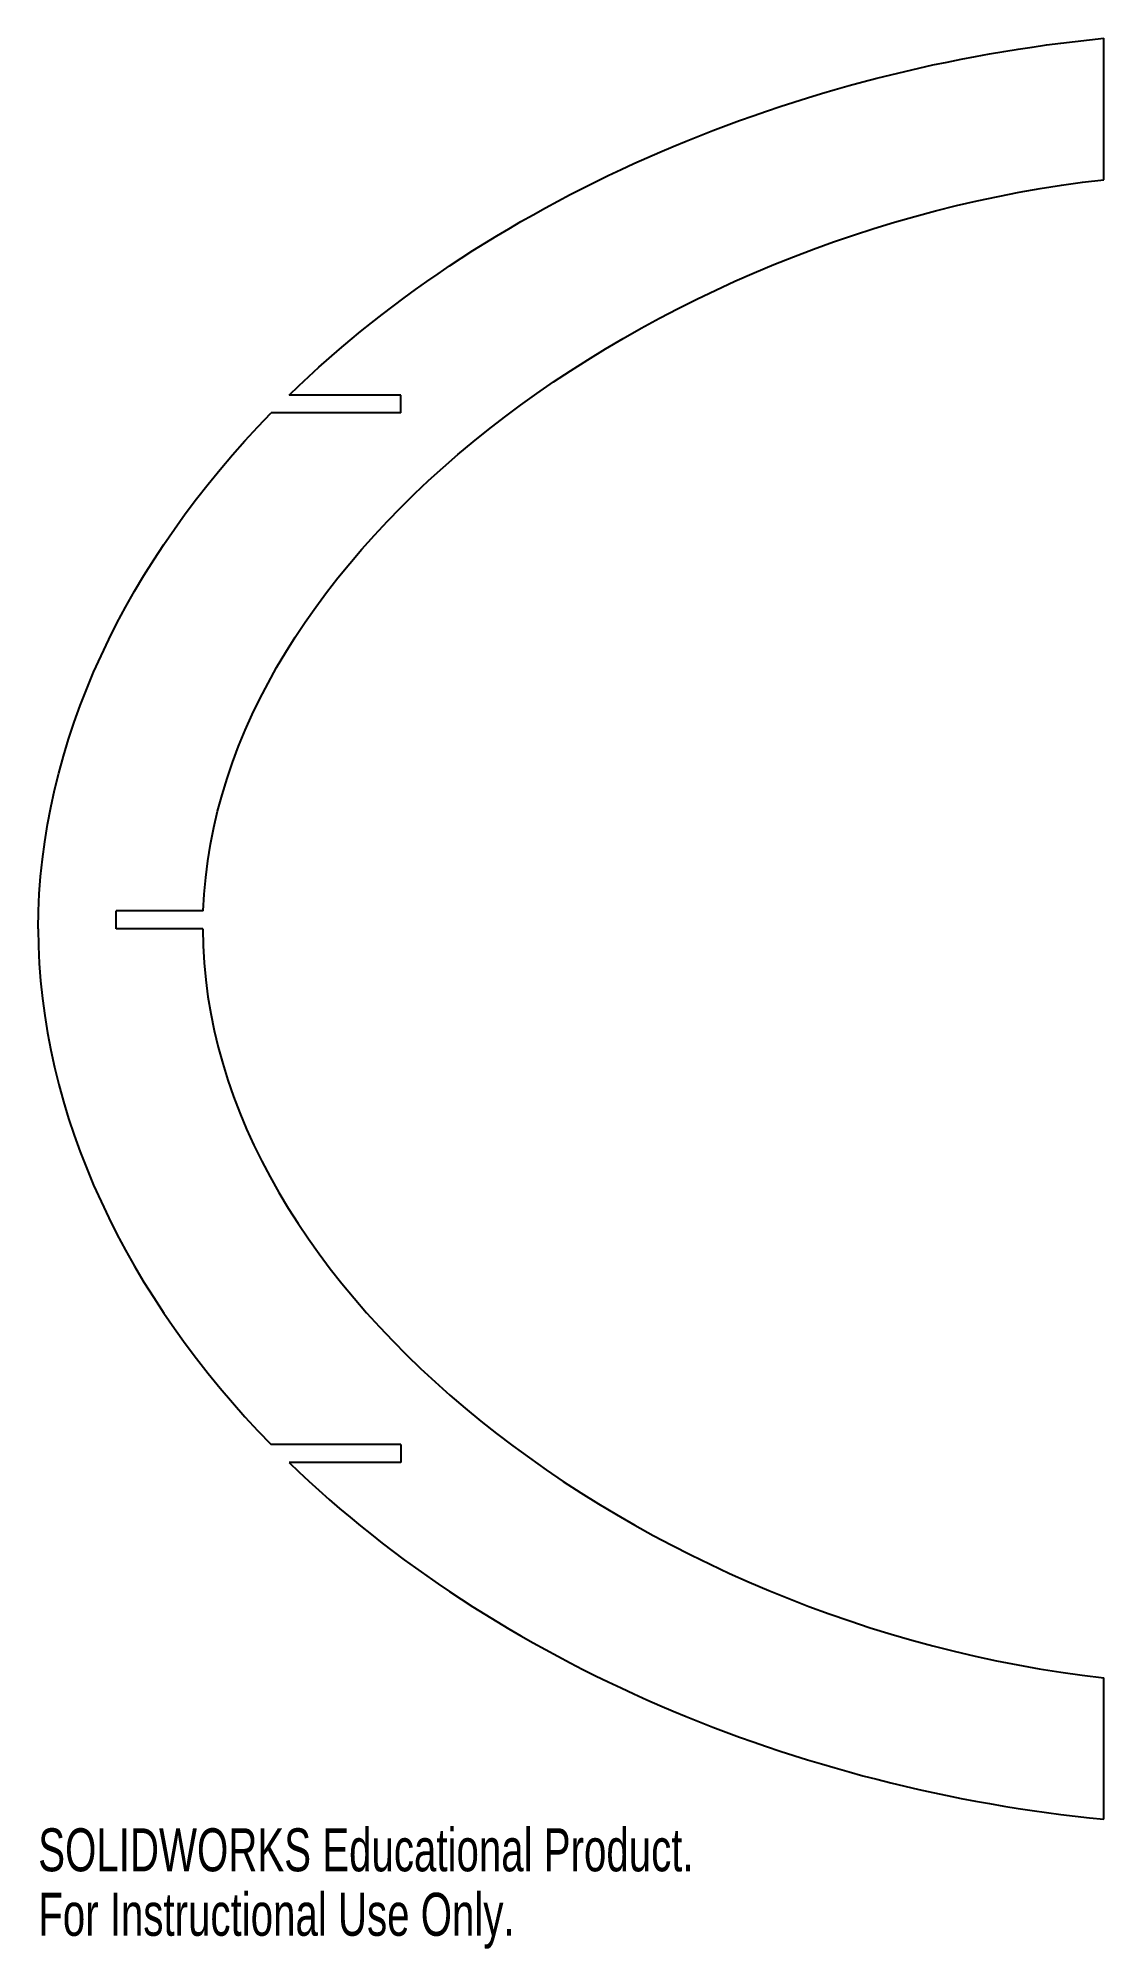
# Model space of a CAD drawing. Header units: millimetres. Extents: x -307 to -187, y -10 to 204.
import ezdxf

# ---------------------------------------------------------------- set-up
doc = ezdxf.new("R2010")
doc.units = ezdxf.units.MM
doc.styles.add('SLDTEXTSTYLE0', font='TXT', dxfattribs={"width": 0.7})

msp = doc.modelspace()

# ---------------------------------------------------------------- linework, layer by layer
at = {"color": 7, "linetype": 'Continuous', "lineweight": 25}
for p, q in [((-186.96, 188.49), (-186.96, 204.4)), ((-266, 164.27), (-278.55, 164.27)), ((-266, 162.27), (-266, 164.27)), ((-266, 162.27), (-280.56, 162.27)), ((-298, 104.27), (-298, 106.27)), ((-288.2, 106.27), (-298, 106.27)), ((-288.24, 104.27), (-298, 104.27)), ((-266, 46.27), (-280.56, 46.27)), ((-266, 46.27), (-266, 44.27)), ((-266, 44.27), (-278.55, 44.27)), ((-186.96, 4.14), (-186.96, 20.05))]:
    msp.add_line(p, q, dxfattribs=at)
for points in [[(-278.55, 164.27), (-255.14, 187.03), (-221.31, 201.02), (-186.96, 204.4)], [(-288.2, 106.27), (-286.75, 146.64), (-237.87, 182.86), (-186.96, 188.49)], [(-306.75, 104.27), (-306.75, 125.19), (-296.66, 145.84), (-280.56, 162.27)], [(-306.75, 104.27), (-306.75, 83.35), (-296.66, 62.7), (-280.56, 46.27)], [(-288.24, 104.27), (-288.24, 63.23), (-238.71, 25.78), (-186.96, 20.05)], [(-278.55, 44.27), (-255.14, 21.51), (-221.31, 7.51), (-186.96, 4.14)]]:
    msp.add_open_spline(points, degree=3, dxfattribs=at)

# ---------------------------------------------------------------- texts
at = {"color": 7, "linetype": 'Continuous', "char_height": 4.8336, "attachment_point": 1, "style": 'SLDTEXTSTYLE0'}
for s, insert in [('SOLIDWORKS Educational Product.', (-306.75, 3.12)), ('For Instructional Use Only.', (-306.75, -4.13))]:
    msp.add_mtext(s, dxfattribs=dict(at, insert=insert))

doc.saveas('drawing.dxf')
